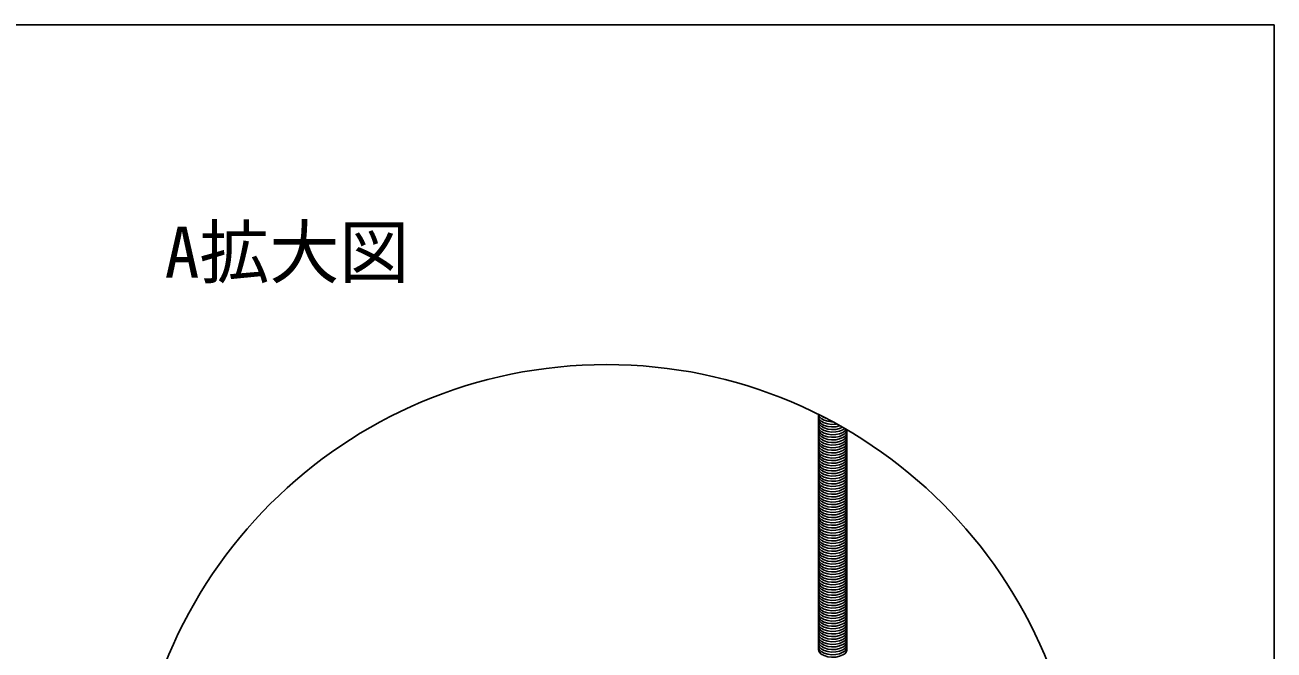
# Model space of a CAD drawing. Units: millimetres on the paper. Extents: x -141 to 141, y -97 to 98.
# Drawn here: x 46.2 to 140.8, y 51 to 98.3 of the extents above; entities that cross this region are included whole.
import ezdxf
from ezdxf.enums import TextEntityAlignment as Align

# ---------------------------------------------------------------- set-up
doc = ezdxf.new("R2010")
doc.units = ezdxf.units.MM
doc.layers.add('0-0_文字･図枠･寸法', color=7, linetype='Continuous')
doc.layers.add('0-2_天井下地', color=7, linetype='Continuous')
doc.styles.add('ＭＳ ゴシック', font='')
doc.styles.get('ＭＳ ゴシック').set_extended_font_data('MS Gothic')

msp = doc.modelspace()

# ---------------------------------------------------------------- linework, layer by layer
at = {"layer": '0-0_文字･図枠･寸法'}
msp.add_line((140.774, -24.441), (140.774, 98.309), dxfattribs=at)
msp.add_lwpolyline([(140.774, 98.309), (-141.226, 98.309), (-141.226, -96.691)], dxfattribs=at)
msp.add_circle((90.259, 36.628), 35.961, dxfattribs=at)
at = {"layer": '0-2_天井下地'}
for points in [[(107.68, 68.089), (107.6, 68.072), (107.294, 68.059), (106.993, 68.097), (106.724, 68.182), (106.506, 68.307), (106.359, 68.463), (106.294, 68.636), (106.304, 68.779)], [(107.923, 67.953), (107.888, 67.938), (107.6, 67.876), (107.294, 67.863), (106.993, 67.901), (106.724, 67.986), (106.506, 68.111), (106.359, 68.267), (106.294, 68.441), (106.304, 68.583)], [(108.119, 67.841), (107.888, 67.742), (107.6, 67.68), (107.294, 67.667), (106.993, 67.705), (106.724, 67.79), (106.506, 67.915), (106.359, 68.071), (106.294, 68.245), (106.304, 68.387)], [(108.134, 67.652), (107.888, 67.546), (107.6, 67.484), (107.294, 67.471), (106.993, 67.509), (106.724, 67.594), (106.506, 67.719), (106.359, 67.875), (106.294, 68.049), (106.304, 68.191)], [(107.37, 68.258), (107.294, 68.255), (106.993, 68.293), (106.724, 68.378), (106.506, 68.503), (106.359, 68.659), (106.301, 68.814)], [(106.851, 68.534), (106.724, 68.574), (106.506, 68.699), (106.486, 68.721)], [(108.134, 67.456), (107.888, 67.35), (107.6, 67.288), (107.294, 67.275), (106.993, 67.313), (106.724, 67.398), (106.506, 67.523), (106.359, 67.679), (106.294, 67.853), (106.304, 67.995)], [(108.134, 67.26), (107.888, 67.154), (107.6, 67.092), (107.294, 67.079), (106.993, 67.117), (106.724, 67.202), (106.506, 67.327), (106.359, 67.483), (106.294, 67.657), (106.304, 67.799)], [(108.134, 67.064), (107.888, 66.958), (107.6, 66.896), (107.294, 66.883), (106.993, 66.921), (106.724, 67.006), (106.506, 67.132), (106.359, 67.287), (106.294, 67.461), (106.304, 67.603)], [(108.134, 67.064), (107.888, 66.958), (107.6, 66.896), (107.294, 66.883), (106.993, 66.921), (106.724, 67.006), (106.506, 67.132), (106.359, 67.287), (106.294, 67.461), (106.304, 67.603)], [(108.134, 66.868), (107.888, 66.762), (107.6, 66.7), (107.294, 66.687), (106.993, 66.725), (106.724, 66.81), (106.506, 66.936), (106.359, 67.091), (106.294, 67.265), (106.304, 67.407)], [(108.134, 66.672), (107.888, 66.566), (107.6, 66.504), (107.294, 66.491), (106.993, 66.529), (106.724, 66.614), (106.506, 66.74), (106.359, 66.895), (106.294, 67.069), (106.304, 67.211)], [(108.134, 66.476), (107.888, 66.37), (107.6, 66.308), (107.294, 66.295), (106.993, 66.333), (106.724, 66.418), (106.506, 66.544), (106.359, 66.699), (106.294, 66.873), (106.304, 67.015)], [(108.134, 66.28), (107.888, 66.174), (107.6, 66.112), (107.294, 66.099), (106.993, 66.137), (106.724, 66.222), (106.506, 66.348), (106.359, 66.503), (106.294, 66.677), (106.304, 66.819)], [(108.134, 66.084), (107.888, 65.978), (107.6, 65.916), (107.294, 65.903), (106.993, 65.941), (106.724, 66.026), (106.506, 66.152), (106.359, 66.307), (106.294, 66.481), (106.304, 66.623)], [(108.134, 65.888), (107.888, 65.782), (107.6, 65.72), (107.294, 65.707), (106.993, 65.745), (106.724, 65.83), (106.506, 65.956), (106.359, 66.111), (106.294, 66.285), (106.304, 66.427)], [(108.134, 65.692), (107.888, 65.586), (107.6, 65.524), (107.294, 65.511), (106.993, 65.549), (106.724, 65.634), (106.506, 65.76), (106.359, 65.915), (106.294, 66.089), (106.304, 66.231)], [(108.134, 65.692), (107.888, 65.586), (107.6, 65.524), (107.294, 65.511), (106.993, 65.549), (106.724, 65.634), (106.506, 65.76), (106.359, 65.915), (106.294, 66.089), (106.304, 66.231)], [(108.134, 65.497), (107.888, 65.39), (107.6, 65.328), (107.294, 65.315), (106.993, 65.353), (106.724, 65.438), (106.506, 65.564), (106.359, 65.72), (106.294, 65.893), (106.304, 66.035)], [(108.134, 65.301), (107.888, 65.194), (107.6, 65.132), (107.294, 65.12), (106.993, 65.157), (106.724, 65.242), (106.506, 65.368), (106.359, 65.524), (106.294, 65.697), (106.304, 65.839)], [(108.134, 65.105), (107.888, 64.998), (107.6, 64.936), (107.294, 64.924), (106.993, 64.961), (106.724, 65.046), (106.506, 65.172), (106.359, 65.328), (106.294, 65.501), (106.304, 65.643)], [(108.134, 64.909), (107.888, 64.802), (107.6, 64.74), (107.294, 64.728), (106.993, 64.765), (106.724, 64.85), (106.506, 64.976), (106.359, 65.132), (106.294, 65.305), (106.304, 65.447)], [(108.134, 64.713), (107.888, 64.606), (107.6, 64.544), (107.294, 64.532), (106.993, 64.569), (106.724, 64.654), (106.506, 64.78), (106.359, 64.936), (106.294, 65.109), (106.304, 65.251)], [(108.134, 64.517), (107.888, 64.41), (107.6, 64.348), (107.294, 64.336), (106.993, 64.373), (106.724, 64.458), (106.506, 64.584), (106.359, 64.74), (106.294, 64.913), (106.304, 65.056)], [(108.134, 64.517), (107.888, 64.41), (107.6, 64.348), (107.294, 64.336), (106.993, 64.373), (106.724, 64.458), (106.506, 64.584), (106.359, 64.74), (106.294, 64.913), (106.304, 65.056)], [(108.134, 64.321), (107.888, 64.214), (107.6, 64.152), (107.294, 64.14), (106.993, 64.177), (106.724, 64.262), (106.506, 64.388), (106.359, 64.544), (106.294, 64.717), (106.304, 64.86)], [(108.134, 64.125), (107.888, 64.018), (107.6, 63.956), (107.294, 63.944), (106.993, 63.981), (106.724, 64.066), (106.506, 64.192), (106.359, 64.348), (106.294, 64.521), (106.304, 64.664)], [(108.134, 63.929), (107.888, 63.822), (107.6, 63.76), (107.294, 63.748), (106.993, 63.785), (106.724, 63.871), (106.506, 63.996), (106.359, 64.152), (106.294, 64.325), (106.304, 64.468)], [(108.134, 63.733), (107.888, 63.626), (107.6, 63.564), (107.294, 63.552), (106.993, 63.589), (106.724, 63.675), (106.506, 63.8), (106.359, 63.956), (106.294, 64.129), (106.304, 64.272)], [(108.134, 63.537), (107.888, 63.43), (107.6, 63.368), (107.294, 63.356), (106.993, 63.394), (106.724, 63.479), (106.506, 63.604), (106.359, 63.76), (106.294, 63.933), (106.304, 64.076)], [(108.134, 63.341), (107.888, 63.235), (107.6, 63.172), (107.294, 63.16), (106.993, 63.198), (106.724, 63.283), (106.506, 63.408), (106.359, 63.564), (106.294, 63.737), (106.304, 63.88)], [(108.134, 63.145), (107.888, 63.039), (107.6, 62.977), (107.294, 62.964), (106.993, 63.002), (106.724, 63.087), (106.506, 63.212), (106.359, 63.368), (106.294, 63.541), (106.304, 63.684)], [(108.134, 63.145), (107.888, 63.039), (107.6, 62.977), (107.294, 62.964), (106.993, 63.002), (106.724, 63.087), (106.506, 63.212), (106.359, 63.368), (106.294, 63.541), (106.304, 63.684)], [(108.134, 62.949), (107.888, 62.843), (107.6, 62.781), (107.294, 62.768), (106.993, 62.806), (106.724, 62.891), (106.506, 63.016), (106.359, 63.172), (106.294, 63.345), (106.304, 63.488)], [(108.134, 62.753), (107.888, 62.647), (107.6, 62.585), (107.294, 62.572), (106.993, 62.61), (106.724, 62.695), (106.506, 62.82), (106.359, 62.976), (106.294, 63.149), (106.304, 63.292)], [(108.134, 62.557), (107.888, 62.451), (107.6, 62.389), (107.294, 62.376), (106.993, 62.414), (106.724, 62.499), (106.506, 62.624), (106.359, 62.78), (106.294, 62.953), (106.304, 63.096)], [(108.134, 62.361), (107.888, 62.255), (107.6, 62.193), (107.294, 62.18), (106.993, 62.218), (106.724, 62.303), (106.506, 62.428), (106.359, 62.584), (106.294, 62.757), (106.304, 62.9)], [(108.134, 62.165), (107.888, 62.059), (107.6, 61.997), (107.294, 61.984), (106.993, 62.022), (106.724, 62.107), (106.506, 62.232), (106.359, 62.388), (106.294, 62.561), (106.304, 62.704)], [(108.134, 61.969), (107.888, 61.863), (107.6, 61.801), (107.294, 61.788), (106.993, 61.826), (106.724, 61.911), (106.506, 62.036), (106.359, 62.192), (106.294, 62.365), (106.304, 62.508)], [(108.134, 61.969), (107.888, 61.863), (107.6, 61.801), (107.294, 61.788), (106.993, 61.826), (106.724, 61.911), (106.506, 62.036), (106.359, 62.192), (106.294, 62.365), (106.304, 62.508)], [(108.134, 61.773), (107.888, 61.667), (107.6, 61.605), (107.294, 61.592), (106.993, 61.63), (106.724, 61.715), (106.506, 61.84), (106.359, 61.996), (106.294, 62.169), (106.304, 62.312)], [(108.134, 61.577), (107.888, 61.471), (107.6, 61.409), (107.294, 61.396), (106.993, 61.434), (106.724, 61.519), (106.506, 61.644), (106.359, 61.8), (106.294, 61.974), (106.304, 62.116)], [(108.134, 61.381), (107.888, 61.275), (107.6, 61.213), (107.294, 61.2), (106.993, 61.238), (106.724, 61.323), (106.506, 61.448), (106.359, 61.604), (106.294, 61.778), (106.304, 61.92)], [(108.134, 61.185), (107.888, 61.079), (107.6, 61.017), (107.294, 61.004), (106.993, 61.042), (106.724, 61.127), (106.506, 61.252), (106.359, 61.408), (106.294, 61.582), (106.304, 61.724)], [(108.134, 60.989), (107.888, 60.883), (107.6, 60.821), (107.294, 60.808), (106.993, 60.846), (106.724, 60.931), (106.506, 61.056), (106.359, 61.212), (106.294, 61.386), (106.304, 61.528)], [(108.134, 60.793), (107.888, 60.687), (107.6, 60.625), (107.294, 60.612), (106.993, 60.65), (106.724, 60.735), (106.506, 60.86), (106.359, 61.016), (106.294, 61.19), (106.304, 61.332)], [(108.134, 60.597), (107.888, 60.491), (107.6, 60.429), (107.294, 60.416), (106.993, 60.454), (106.724, 60.539), (106.506, 60.665), (106.359, 60.82), (106.294, 60.994), (106.304, 61.136)], [(108.134, 60.597), (107.888, 60.491), (107.6, 60.429), (107.294, 60.416), (106.993, 60.454), (106.724, 60.539), (106.506, 60.665), (106.359, 60.82), (106.294, 60.994), (106.304, 61.136)], [(108.134, 60.401), (107.888, 60.295), (107.6, 60.233), (107.294, 60.22), (106.993, 60.258), (106.724, 60.343), (106.506, 60.469), (106.359, 60.624), (106.294, 60.798), (106.304, 60.94)], [(108.134, 60.205), (107.888, 60.099), (107.6, 60.037), (107.294, 60.024), (106.993, 60.062), (106.724, 60.147), (106.506, 60.273), (106.359, 60.428), (106.294, 60.602), (106.304, 60.744)], [(108.134, 60.009), (107.888, 59.903), (107.6, 59.841), (107.294, 59.828), (106.993, 59.866), (106.724, 59.951), (106.506, 60.077), (106.359, 60.232), (106.294, 60.406), (106.304, 60.548)], [(108.134, 59.813), (107.888, 59.707), (107.6, 59.645), (107.294, 59.632), (106.993, 59.67), (106.724, 59.755), (106.506, 59.881), (106.359, 60.036), (106.294, 60.21), (106.304, 60.352)], [(108.134, 59.617), (107.888, 59.511), (107.6, 59.449), (107.294, 59.436), (106.993, 59.474), (106.724, 59.559), (106.506, 59.685), (106.359, 59.84), (106.294, 60.014), (106.304, 60.156)], [(108.134, 59.421), (107.888, 59.315), (107.6, 59.253), (107.294, 59.24), (106.993, 59.278), (106.724, 59.363), (106.506, 59.489), (106.359, 59.644), (106.294, 59.818), (106.304, 59.96)], [(108.134, 59.421), (107.888, 59.315), (107.6, 59.253), (107.294, 59.24), (106.993, 59.278), (106.724, 59.363), (106.506, 59.489), (106.359, 59.644), (106.294, 59.818), (106.304, 59.96)], [(108.134, 59.225), (107.888, 59.119), (107.6, 59.057), (107.294, 59.044), (106.993, 59.082), (106.724, 59.167), (106.506, 59.293), (106.359, 59.448), (106.294, 59.622), (106.304, 59.764)], [(108.134, 59.03), (107.888, 58.923), (107.6, 58.861), (107.294, 58.848), (106.993, 58.886), (106.724, 58.971), (106.506, 59.097), (106.359, 59.252), (106.294, 59.426), (106.304, 59.568)], [(108.134, 58.834), (107.888, 58.727), (107.6, 58.665), (107.294, 58.653), (106.993, 58.69), (106.724, 58.775), (106.506, 58.901), (106.359, 59.057), (106.294, 59.23), (106.304, 59.372)], [(108.134, 58.638), (107.888, 58.531), (107.6, 58.469), (107.294, 58.457), (106.993, 58.494), (106.724, 58.579), (106.506, 58.705), (106.359, 58.861), (106.294, 59.034), (106.304, 59.176)], [(108.134, 58.442), (107.888, 58.335), (107.6, 58.273), (107.294, 58.261), (106.993, 58.298), (106.724, 58.383), (106.506, 58.509), (106.359, 58.665), (106.294, 58.838), (106.304, 58.98)], [(108.134, 58.246), (107.888, 58.139), (107.6, 58.077), (107.294, 58.065), (106.993, 58.102), (106.724, 58.187), (106.506, 58.313), (106.359, 58.469), (106.294, 58.642), (106.304, 58.784)], [(108.134, 58.05), (107.888, 57.943), (107.6, 57.881), (107.294, 57.869), (106.993, 57.906), (106.724, 57.991), (106.506, 58.117), (106.359, 58.273), (106.294, 58.446), (106.304, 58.589)], [(108.134, 58.05), (107.888, 57.943), (107.6, 57.881), (107.294, 57.869), (106.993, 57.906), (106.724, 57.991), (106.506, 58.117), (106.359, 58.273), (106.294, 58.446), (106.304, 58.589)], [(108.134, 57.854), (107.888, 57.747), (107.6, 57.685), (107.294, 57.673), (106.993, 57.71), (106.724, 57.795), (106.506, 57.921), (106.359, 58.077), (106.294, 58.25), (106.304, 58.393)], [(108.134, 57.658), (107.888, 57.551), (107.6, 57.489), (107.294, 57.477), (106.993, 57.514), (106.724, 57.599), (106.506, 57.725), (106.359, 57.881), (106.294, 58.054), (106.304, 58.197)], [(108.134, 57.462), (107.888, 57.355), (107.6, 57.293), (107.294, 57.281), (106.993, 57.318), (106.724, 57.404), (106.506, 57.529), (106.359, 57.685), (106.294, 57.858), (106.304, 58.001)], [(108.134, 57.266), (107.888, 57.159), (107.6, 57.097), (107.294, 57.085), (106.993, 57.122), (106.724, 57.208), (106.506, 57.333), (106.359, 57.489), (106.294, 57.662), (106.304, 57.805)], [(108.134, 57.07), (107.888, 56.963), (107.6, 56.901), (107.294, 56.889), (106.993, 56.927), (106.724, 57.012), (106.506, 57.137), (106.359, 57.293), (106.294, 57.466), (106.304, 57.609)], [(108.134, 56.874), (107.888, 56.768), (107.6, 56.705), (107.294, 56.693), (106.993, 56.731), (106.724, 56.816), (106.506, 56.941), (106.359, 57.097), (106.294, 57.27), (106.304, 57.413)], [(108.134, 56.874), (107.888, 56.768), (107.6, 56.705), (107.294, 56.693), (106.993, 56.731), (106.724, 56.816), (106.506, 56.941), (106.359, 57.097), (106.294, 57.27), (106.304, 57.413)], [(108.134, 56.678), (107.888, 56.572), (107.6, 56.51), (107.294, 56.497), (106.993, 56.535), (106.724, 56.62), (106.506, 56.745), (106.359, 56.901), (106.294, 57.074), (106.304, 57.217)], [(108.134, 56.482), (107.888, 56.376), (107.6, 56.314), (107.294, 56.301), (106.993, 56.339), (106.724, 56.424), (106.506, 56.549), (106.359, 56.705), (106.294, 56.878), (106.304, 57.021)], [(108.134, 56.286), (107.888, 56.18), (107.6, 56.118), (107.294, 56.105), (106.993, 56.143), (106.724, 56.228), (106.506, 56.353), (106.359, 56.509), (106.294, 56.682), (106.304, 56.825)], [(108.134, 56.09), (107.888, 55.984), (107.6, 55.922), (107.294, 55.909), (106.993, 55.947), (106.724, 56.032), (106.506, 56.157), (106.359, 56.313), (106.294, 56.486), (106.304, 56.629)], [(108.134, 55.894), (107.888, 55.788), (107.6, 55.726), (107.294, 55.713), (106.993, 55.751), (106.724, 55.836), (106.506, 55.961), (106.359, 56.117), (106.294, 56.29), (106.304, 56.433)], [(108.134, 55.698), (107.888, 55.592), (107.6, 55.53), (107.294, 55.517), (106.993, 55.555), (106.724, 55.64), (106.506, 55.765), (106.359, 55.921), (106.294, 56.094), (106.304, 56.237)], [(108.134, 55.502), (107.888, 55.396), (107.6, 55.334), (107.294, 55.321), (106.993, 55.359), (106.724, 55.444), (106.506, 55.569), (106.359, 55.725), (106.294, 55.898), (106.304, 56.041)], [(108.134, 55.502), (107.888, 55.396), (107.6, 55.334), (107.294, 55.321), (106.993, 55.359), (106.724, 55.444), (106.506, 55.569), (106.359, 55.725), (106.294, 55.898), (106.304, 56.041)], [(108.134, 55.306), (107.888, 55.2), (107.6, 55.138), (107.294, 55.125), (106.993, 55.163), (106.724, 55.248), (106.506, 55.373), (106.359, 55.529), (106.294, 55.702), (106.304, 55.845)], [(108.134, 55.11), (107.888, 55.004), (107.6, 54.942), (107.294, 54.929), (106.993, 54.967), (106.724, 55.052), (106.506, 55.177), (106.359, 55.333), (106.294, 55.507), (106.304, 55.649)], [(108.134, 54.914), (107.888, 54.808), (107.6, 54.746), (107.294, 54.733), (106.993, 54.771), (106.724, 54.856), (106.506, 54.981), (106.359, 55.137), (106.294, 55.311), (106.304, 55.453)], [(108.134, 54.718), (107.888, 54.612), (107.6, 54.55), (107.294, 54.537), (106.993, 54.575), (106.724, 54.66), (106.506, 54.785), (106.359, 54.941), (106.294, 55.115), (106.304, 55.257)], [(108.134, 54.522), (107.888, 54.416), (107.6, 54.354), (107.294, 54.341), (106.993, 54.379), (106.724, 54.464), (106.506, 54.589), (106.359, 54.745), (106.294, 54.919), (106.304, 55.061)], [(108.134, 54.326), (107.888, 54.22), (107.6, 54.158), (107.294, 54.145), (106.993, 54.183), (106.724, 54.268), (106.506, 54.393), (106.359, 54.549), (106.294, 54.723), (106.304, 54.865)], [(108.134, 54.326), (107.888, 54.22), (107.6, 54.158), (107.294, 54.145), (106.993, 54.183), (106.724, 54.268), (106.506, 54.393), (106.359, 54.549), (106.294, 54.723), (106.304, 54.865)], [(108.134, 54.13), (107.888, 54.024), (107.6, 53.962), (107.294, 53.949), (106.993, 53.987), (106.724, 54.072), (106.506, 54.197), (106.359, 54.353), (106.294, 54.527), (106.304, 54.669)], [(108.134, 53.934), (107.888, 53.828), (107.6, 53.766), (107.294, 53.753), (106.993, 53.791), (106.724, 53.876), (106.506, 54.002), (106.359, 54.157), (106.294, 54.331), (106.304, 54.473)], [(108.134, 53.738), (107.888, 53.632), (107.6, 53.57), (107.294, 53.557), (106.993, 53.595), (106.724, 53.68), (106.506, 53.806), (106.359, 53.961), (106.294, 54.135), (106.304, 54.277)], [(108.134, 53.542), (107.888, 53.436), (107.6, 53.374), (107.294, 53.361), (106.993, 53.399), (106.724, 53.484), (106.506, 53.61), (106.359, 53.765), (106.294, 53.939), (106.304, 54.081)], [(108.134, 53.346), (107.888, 53.24), (107.6, 53.178), (107.294, 53.165), (106.993, 53.203), (106.724, 53.288), (106.506, 53.414), (106.359, 53.569), (106.294, 53.743), (106.304, 53.885)], [(108.134, 53.15), (107.888, 53.044), (107.6, 52.982), (107.294, 52.969), (106.993, 53.007), (106.724, 53.092), (106.506, 53.218), (106.359, 53.373), (106.294, 53.547), (106.304, 53.689)], [(108.134, 52.954), (107.888, 52.848), (107.6, 52.786), (107.294, 52.773), (106.993, 52.811), (106.724, 52.896), (106.506, 53.022), (106.359, 53.177), (106.294, 53.351), (106.304, 53.493)], [(108.134, 52.954), (107.888, 52.848), (107.6, 52.786), (107.294, 52.773), (106.993, 52.811), (106.724, 52.896), (106.506, 53.022), (106.359, 53.177), (106.294, 53.351), (106.304, 53.493)], [(108.134, 52.758), (107.888, 52.652), (107.6, 52.59), (107.294, 52.577), (106.993, 52.615), (106.724, 52.7), (106.506, 52.826), (106.359, 52.981), (106.294, 53.155), (106.304, 53.297)], [(108.134, 52.563), (107.888, 52.456), (107.6, 52.394), (107.294, 52.381), (106.993, 52.419), (106.724, 52.504), (106.506, 52.63), (106.359, 52.785), (106.294, 52.959), (106.304, 53.101)], [(108.134, 52.367), (107.888, 52.26), (107.6, 52.198), (107.294, 52.186), (106.993, 52.223), (106.724, 52.308), (106.506, 52.434), (106.359, 52.59), (106.294, 52.763), (106.304, 52.905)], [(108.134, 52.171), (107.888, 52.064), (107.6, 52.002), (107.294, 51.99), (106.993, 52.027), (106.724, 52.112), (106.506, 52.238), (106.359, 52.394), (106.294, 52.567), (106.304, 52.709)], [(108.134, 51.975), (107.888, 51.868), (107.6, 51.806), (107.294, 51.794), (106.993, 51.831), (106.724, 51.916), (106.506, 52.042), (106.359, 52.198), (106.294, 52.371), (106.304, 52.513)], [(108.134, 51.779), (107.888, 51.672), (107.6, 51.61), (107.294, 51.598), (106.993, 51.635), (106.724, 51.72), (106.506, 51.846), (106.359, 52.002), (106.294, 52.175), (106.304, 52.317)], [(108.134, 51.779), (107.888, 51.672), (107.6, 51.61), (107.294, 51.598), (106.993, 51.635), (106.724, 51.72), (106.506, 51.846), (106.359, 52.002), (106.294, 52.175), (106.304, 52.317)], [(108.134, 51.583), (107.888, 51.476), (107.6, 51.414), (107.294, 51.402), (106.993, 51.439), (106.724, 51.524), (106.506, 51.65), (106.359, 51.806), (106.294, 51.979), (106.304, 52.122)], [(108.134, 51.387), (107.888, 51.28), (107.6, 51.218), (107.294, 51.206), (106.993, 51.243), (106.724, 51.328), (106.506, 51.454), (106.359, 51.61), (106.294, 51.783), (106.304, 51.926)], [(108.134, 51.191), (107.888, 51.084), (107.6, 51.022), (107.294, 51.01), (106.993, 51.047), (106.724, 51.132), (106.506, 51.258), (106.359, 51.414), (106.294, 51.587), (106.304, 51.73)], [(108.134, 50.995), (107.888, 50.888), (107.6, 50.826), (107.294, 50.814), (106.993, 50.851), (106.724, 50.936), (106.506, 51.062), (106.359, 51.218), (106.294, 51.391), (106.304, 51.534)], [(108.134, 50.799), (107.888, 50.692), (107.6, 50.63), (107.294, 50.618), (106.993, 50.655), (106.724, 50.741), (106.506, 50.866), (106.359, 51.022), (106.294, 51.195), (106.304, 51.338)], [(108.134, 50.603), (107.888, 50.496), (107.6, 50.434), (107.294, 50.422), (106.993, 50.46), (106.724, 50.545), (106.506, 50.67), (106.359, 50.826), (106.294, 50.999), (106.304, 51.142)]]:
    msp.add_lwpolyline(points, dxfattribs=at)
for centre, end in [((107.964, 68.103), 312.05986), ((107.964, 67.907), 332.48871), ((107.964, 67.711), 353.26391), ((107.964, 67.515), 10.56015), ((107.964, 67.515), 10.56015), ((107.964, 67.319), 10.56015), ((107.964, 67.123), 10.56015), ((107.964, 66.927), 10.56015), ((107.964, 66.731), 10.56015), ((107.964, 66.535), 10.56015), ((107.964, 66.339), 10.56015), ((107.964, 66.143), 10.56015), ((107.964, 66.143), 10.56015), ((107.964, 65.947), 10.56015), ((107.964, 65.751), 10.56015), ((107.964, 65.555), 10.56015), ((107.964, 65.359), 10.56015), ((107.964, 65.163), 10.56015), ((107.964, 64.967), 10.56015), ((107.964, 64.967), 10.56015), ((107.964, 64.771), 10.56015), ((107.964, 64.575), 10.56015), ((107.964, 64.379), 10.56015), ((107.964, 64.183), 10.56015), ((107.964, 63.987), 10.56015), ((107.964, 63.791), 10.56015), ((107.964, 63.595), 10.56015), ((107.964, 63.595), 10.56015), ((107.964, 63.399), 10.56015), ((107.964, 63.203), 10.56015), ((107.964, 63.008), 10.56015), ((107.964, 62.812), 10.56015), ((107.964, 62.616), 10.56015), ((107.964, 62.42), 10.56015), ((107.964, 62.42), 10.56015), ((107.964, 62.224), 10.56015), ((107.964, 62.028), 10.56015), ((107.964, 61.832), 10.56015), ((107.964, 61.636), 10.56015), ((107.964, 61.44), 10.56015), ((107.964, 61.244), 10.56015), ((107.964, 61.048), 10.56015), ((107.964, 61.048), 10.56015), ((107.964, 60.852), 10.56015), ((107.964, 60.656), 10.56015), ((107.964, 60.46), 10.56015), ((107.964, 60.264), 10.56015), ((107.964, 60.068), 10.56015), ((107.964, 59.872), 10.56015), ((107.964, 59.872), 10.56015), ((107.964, 59.676), 10.56015), ((107.964, 59.48), 10.56015), ((107.964, 59.284), 10.56015), ((107.964, 59.088), 10.56015), ((107.964, 58.892), 10.56015), ((107.964, 58.696), 10.56015), ((107.964, 58.5), 10.56015), ((107.964, 58.5), 10.56015), ((107.964, 58.304), 10.56015), ((107.964, 58.108), 10.56015), ((107.964, 57.912), 10.56015), ((107.964, 57.716), 10.56015), ((107.964, 57.52), 10.56015), ((107.964, 57.324), 10.56015), ((107.964, 57.324), 10.56015), ((107.964, 57.128), 10.56015), ((107.964, 56.932), 10.56015), ((107.964, 56.736), 10.56015), ((107.964, 56.541), 10.56015), ((107.964, 56.345), 10.56015), ((107.964, 56.149), 10.56015), ((107.964, 55.953), 10.56015), ((107.964, 55.953), 10.56015), ((107.964, 55.757), 10.56015), ((107.964, 55.561), 10.56015), ((107.964, 55.365), 10.56015), ((107.964, 55.169), 10.56015), ((107.964, 54.973), 10.56015), ((107.964, 54.777), 10.56015), ((107.964, 54.777), 10.56015), ((107.964, 54.581), 10.56015), ((107.964, 54.385), 10.56015), ((107.964, 54.189), 10.56015), ((107.964, 53.993), 10.56015), ((107.964, 53.797), 10.56015), ((107.964, 53.601), 10.56015), ((107.964, 53.405), 10.56015), ((107.964, 53.405), 10.56015), ((107.964, 53.209), 10.56015), ((107.964, 53.013), 10.56015), ((107.964, 52.817), 10.56015), ((107.964, 52.621), 10.56015), ((107.964, 52.425), 10.56015), ((107.964, 52.229), 10.56015), ((107.964, 52.229), 10.56015), ((107.964, 52.033), 10.56015), ((107.964, 51.837), 10.56015), ((107.964, 51.641), 10.56015), ((107.964, 51.445), 10.56015), ((107.964, 51.249), 10.56015), ((107.964, 51.053), 10.56015)]:
    msp.add_arc(centre, 0.482, 290.75636, end, dxfattribs=at)

# ---------------------------------------------------------------- texts
at = {"layer": '0-0_文字･図枠･寸法', "style": 'ＭＳ ゴシック'}
msp.add_text('A拡大図', height=3.88, dxfattribs=at).set_placement((56.81, 77.998), align=Align.BOTTOM_LEFT)

doc.saveas('drawing.dxf')
